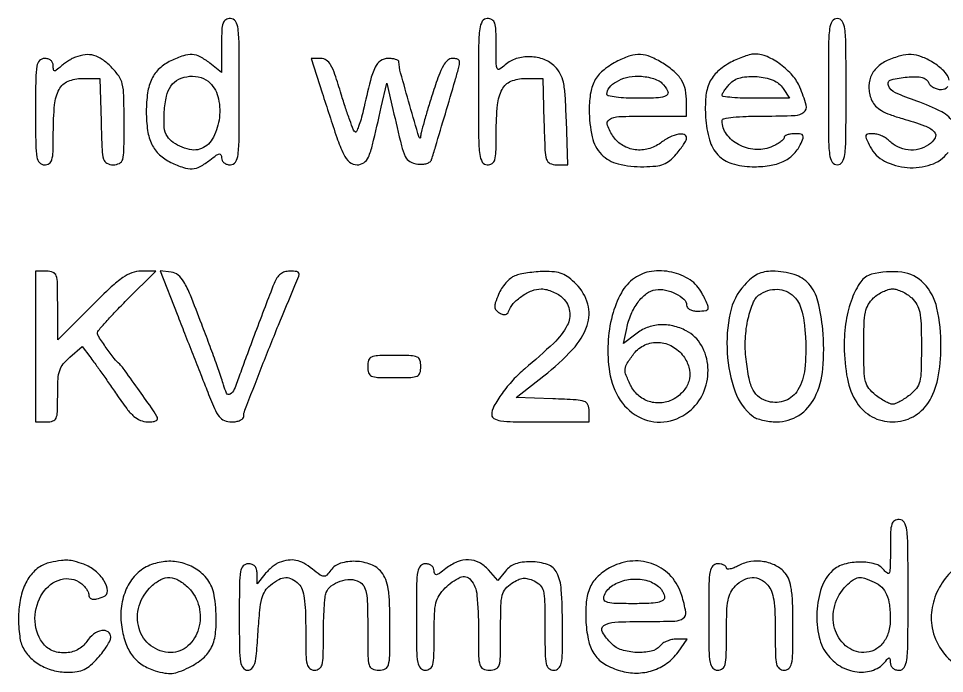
# Model space of a CAD drawing. Extents: x 23 to 201, y 13 to 268.
# Drawn here: x 78.78 to 96.46, y 80.65 to 93.14 of the extents above; entities that cross this region are included whole.
import ezdxf

# ---------------------------------------------------------------- set-up
doc = ezdxf.new("R2010")
doc.units = 0
doc.header["$MEASUREMENT"] = 0

msp = doc.modelspace()

# ---------------------------------------------------------------- linework, layer by layer
for points in [[(82.6542, 92.63086), (82.6542, 92.117119), (82.431291, 92.29246, 0.041992), (82.24618, 92.414423, 0.110268), (82.094174, 92.457968, 0.097459), (81.926686, 92.435226, 0.028459), (81.684657, 92.336823, 0.075834), (81.467843, 92.190254, 0.09388), (81.322993, 91.994795, 0.077128), (81.241803, 91.729137, 0.035679), (81.216, 91.368, 0.035679), (81.241803, 91.006863, 0.077128), (81.322993, 90.741205, 0.09388), (81.467843, 90.545746, 0.075834), (81.684657, 90.399177, 0.028459), (81.926686, 90.300774, 0.097459), (82.094174, 90.278032, 0.110268), (82.24618, 90.321577, 0.041992), (82.431291, 90.44354, -0.010926), (82.55358, 90.53548, -0.109252), (82.612039, 90.560553, -0.356195), (82.642744, 90.543905, -0.097709), (82.6542, 90.48584, 0.119112), (82.666838, 90.433542, 0.107981), (82.702248, 90.39058, 0.095021), (82.756697, 90.362451, 0.071968), (82.8234, 90.3528, 0.259183), (82.918644, 90.405727, 0.109374), (82.968886, 90.548438, 0.028197), (82.989117, 90.862904, 0.001966), (82.9926, 91.7487, 0.001966), (82.989117, 92.634496, 0.028197), (82.968886, 92.948963, 0.109374), (82.918644, 93.091673, 0.259183), (82.8234, 93.1446, 0.127644), (82.733596, 93.121294, 0.188383), (82.682316, 93.059232, 0.071373), (82.659136, 92.928632, 0.008288)], [(87.561, 91.7487, 0.001966), (87.564483, 90.862904, 0.028197), (87.584714, 90.548438, 0.109374), (87.634956, 90.405727, 0.259183), (87.7302, 90.3528, 0.146516), (87.820957, 90.379978, 0.181406), (87.872572, 90.450775, 0.061077), (87.895358, 90.602516, 0.006255), (87.900647, 90.96615, -0.022024), (87.925154, 91.497662, -0.099997), (88.013184, 91.793255, -0.171687), (88.181348, 91.947409, -0.100815), (88.451798, 92.0025), (88.7877, 92.0025), (88.811914, 91.17765, 0.003408), (88.831688, 90.631042, 0.060276), (88.860388, 90.456948, 0.216521), (88.925956, 90.380703, 0.10895), (89.052491, 90.3528), (89.268855, 90.3528), (89.239778, 91.196619, 0.006389), (89.217108, 91.676323, 0.036951), (89.183266, 91.927612, 0.070252), (89.123835, 92.091435, 0.074529), (89.02223, 92.228739, 0.106545), (88.814894, 92.362415, 0.082019), (88.550161, 92.41517, 0.082523), (88.284077, 92.379937, 0.110255), (88.072808, 92.260108, -0.036772), (87.965287, 92.176306, -0.456963), (87.921219, 92.188441, -0.108242), (87.901782, 92.271763, -0.003383), (87.8994, 92.623888, 0.008105), (87.894498, 92.926287, 0.070556), (87.871378, 93.058361, 0.188069), (87.820082, 93.121025, 0.128966), (87.7302, 93.1446, 0.259183), (87.634956, 93.091673, 0.109374), (87.584714, 92.948963, 0.028197), (87.564483, 92.634496, 0.001966)], [(94.2444, 91.7487, 0.001966), (94.247883, 90.862904, 0.028197), (94.268114, 90.548438, 0.109374), (94.318356, 90.405727, 0.259183), (94.4136, 90.3528, 0.259183), (94.508844, 90.405727, 0.109374), (94.559086, 90.548438, 0.028197), (94.579317, 90.862904, 0.001966), (94.5828, 91.7487, 0.001966), (94.579317, 92.634496, 0.028197), (94.559086, 92.948963, 0.109374), (94.508844, 93.091673, 0.259183), (94.4136, 93.1446, 0.259183), (94.318356, 93.091673, 0.109374), (94.268114, 92.948963, 0.028197), (94.247883, 92.634496, 0.001966)], [(79.8624, 92.407782, 0.037571), (79.803316, 92.380866, 0.016473), (79.729287, 92.336942, 0.016194), (79.653425, 92.284949, 0.020859), (79.58745, 92.232149, -0.010407), (79.498191, 92.157602, -0.189584), (79.463432, 92.146838, -0.36006), (79.44382, 92.165691, -0.028491), (79.4394, 92.243188, 0.107422), (79.427142, 92.299584, 0.113349), (79.392691, 92.344549, 0.10155), (79.338565, 92.37334, 0.07174), (79.2702, 92.3832, 0.212584), (79.177023, 92.341709, 0.142907), (79.125675, 92.23515, 0.038318), (79.104775, 91.999739, 0.002988), (79.101, 91.368, 0.002988), (79.104775, 90.736261, 0.038318), (79.125675, 90.50085, 0.142907), (79.177023, 90.394291, 0.212584), (79.2702, 90.3528, 0.146516), (79.360957, 90.379978, 0.181406), (79.412572, 90.450775, 0.061077), (79.435358, 90.602516, 0.006255), (79.440647, 90.96615, -0.022024), (79.465154, 91.497662, -0.099997), (79.553184, 91.793255, -0.171687), (79.721348, 91.947409, -0.100815), (79.991798, 92.0025), (80.3277, 92.0025), (80.351914, 91.17765, 0.003515), (80.371558, 90.637873, 0.05794), (80.400093, 90.460104, 0.208284), (80.464023, 90.381947, 0.119183), (80.584564, 90.3528, 0.114512), (80.705021, 90.380754, 0.219144), (80.766409, 90.456162, 0.059615), (80.789356, 90.628055, 0.003406), (80.793, 91.163008, 0.005754), (80.787121, 91.673851, 0.051722), (80.758939, 91.895682, 0.096598), (80.689853, 92.049427, 0.042646), (80.545708, 92.220508, 0.041994), (80.373687, 92.365828, 0.087729), (80.215772, 92.440656, 0.09638), (80.051755, 92.453036, 0.058948)], [(84.575962, 91.72755, 0.002672), (84.856504, 90.871758, 0.032378), (84.986937, 90.551584, 0.103707), (85.100004, 90.405374, 0.17832), (85.242733, 90.3528, 0.147942), (85.372822, 90.392153, 0.147274), (85.459564, 90.497071, 0.040927), (85.538009, 90.736519, 0.002647), (85.704843, 91.450696), (85.81051, 91.914091), (85.927392, 91.408396, 0.002422), (86.090808, 90.716656, 0.047635), (86.162001, 90.510176, 0.164007), (86.250569, 90.415551, 0.094652), (86.400924, 90.368284, 0.041795), (86.496085, 90.365209, 0.064414), (86.576994, 90.379922, 0.082553), (86.635902, 90.410088, 0.158407), (86.666364, 90.452884, 0.003829), (86.741014, 90.697031, 0.000322), (86.928474, 91.328839, 0.000303), (87.116019, 91.963842, 0.00424), (87.1814, 92.19285, 0.035503), (87.200928, 92.289862, 0.168196), (87.189524, 92.344543, 0.205193), (87.148678, 92.374146, 0.055653), (87.067588, 92.3832, 0.179462), (86.973411, 92.348273, 0.086476), (86.890507, 92.247411, 0.042267), (86.802227, 92.055415, 0.00862), (86.681187, 91.701176, 0.004825), (86.59646, 91.429553, 0.006159), (86.523885, 91.177542, 0.004869), (86.467833, 90.965421, 0.050663), (86.454607, 90.876326, -0.845011), (86.42831, 90.873115, -0.002581), (86.249235, 91.486746, -0.003139), (86.074943, 92.110426, -0.053828), (86.041447, 92.31975, 0.256361), (86.026359, 92.344191, 0.055059), (85.978953, 92.364562, 0.044711), (85.912007, 92.378584, 0.029286), (85.833261, 92.3832, 0.155004), (85.69114, 92.338057, 0.128542), (85.588431, 92.216114, 0.049432), (85.496469, 91.960642, 0.006238), (85.360129, 91.389343, -0.013015), (85.317677, 91.221561, -0.023037), (85.272792, 91.086079, -0.021025), (85.230518, 90.988284, -0.444866), (85.203396, 90.98038, -0.163778), (85.174436, 91.015288, -0.004337), (85.102828, 91.205994, -0.008653), (85.023677, 91.434668, -0.00576), (84.940545, 91.699287, 0.007675), (84.820324, 92.076901, 0.048968), (84.738188, 92.260122, 0.11275), (84.655089, 92.350432, 0.151751), (84.549609, 92.3832), (84.364904, 92.3832)], [(90.2259, 92.337841, 0.04835), (89.958992, 92.168035, 0.094013), (89.79304, 91.978857, 0.09074), (89.704433, 91.737338, 0.042687), (89.676, 91.404908, 0.054381), (89.732675, 90.885362, 0.137378), (89.910157, 90.552902, 0.144314), (90.227823, 90.370705, 0.062419), (90.717121, 90.316952, 0.021077), (90.947435, 90.330189, 0.066422), (91.097685, 90.365718, 0.081168), (91.216454, 90.434803, 0.04293), (91.338575, 90.55432, 0.015751), (91.414628, 90.648586, 0.019679), (91.478854, 90.740869, 0.018257), (91.526038, 90.821005, 0.124548), (91.5372, 90.865118, 0.31849), (91.491857, 90.929081, 0.133471), (91.380834, 90.937099, 0.071476), (91.216514, 90.879714, 0.039506), (91.035755, 90.766974, -0.095278), (90.805638, 90.656762, -0.097532), (90.553024, 90.641023, -0.100346), (90.319033, 90.721759, -0.107287), (90.141405, 90.885923, -0.058954), (90.023905, 91.104503, -0.361224), (90.061019, 91.217326, -0.131255), (90.243016, 91.273363, -0.009418), (90.7758, 91.2834), (91.5372, 91.2834), (91.5372, 91.542762, 0.051817), (91.512427, 91.781159, 0.084539), (91.438003, 91.969811, 0.078748), (91.300885, 92.132073, 0.039631), (91.084134, 92.291039, 0.037765), (90.848656, 92.413058, 0.087248), (90.655249, 92.458044, 0.089734), (90.46152, 92.433797, 0.041646)], [(92.38188, 92.310734, 0.061184), (92.128608, 92.133048, 0.10197), (91.974946, 91.923867, 0.087466), (91.90268, 91.647596, 0.035814), (91.898885, 91.258503, 0.054219), (91.972712, 90.828871, 0.120227), (92.13615, 90.541967, 0.130625), (92.403039, 90.376902, 0.069859), (92.788805, 90.316772, 0.039959), (93.118329, 90.338134, 0.071136), (93.37857, 90.414844, 0.085887), (93.573187, 90.547998, 0.090354), (93.70769, 90.736725, 0.017775), (93.760875, 90.861327, 0.212542), (93.758271, 90.912369, 0.255354), (93.719321, 90.939071, 0.025237), (93.60194, 90.945, 0.034728), (93.523981, 90.939579, 0.052877), (93.45819, 90.923164, 0.068935), (93.412978, 90.899175, 0.240833), (93.3984, 90.870664, -0.208074), (93.383092, 90.835472, -0.033695), (93.323846, 90.787283, -0.032352), (93.241801, 90.73689, -0.023358), (93.1446, 90.6912, -0.120543), (92.841209, 90.644487, -0.102247), (92.529811, 90.737732, -0.110119), (92.298002, 90.93863, -0.160702), (92.214, 91.193238, -0.360278), (92.247138, 91.233258, -0.018971), (92.423681, 91.259877, -0.019935), (92.674159, 91.277905, -0.007996), (93.0177, 91.2834, 0.00852), (93.607459, 91.29345, 0.16275), (93.777475, 91.356814, 0.301685), (93.820017, 91.49177, 0.028795), (93.699591, 91.834165, 0.082232), (93.559567, 92.05757, 0.052007), (93.33256, 92.266062, 0.052933), (93.07573, 92.417657, 0.106804), (92.84718, 92.467484, 0.061473), (92.761734, 92.457099, 0.020305), (92.640159, 92.421569, 0.019874), (92.507253, 92.370832, 0.021288)], [(82.433334, 91.91518, -0.146482), (82.595797, 91.613869, -0.089962), (82.605618, 91.207592, -0.094449), (82.474379, 90.840806, -0.184945), (82.235323, 90.650209, -0.116668), (82.088758, 90.639189, -0.055009), (81.904612, 90.689588, -0.054428), (81.731945, 90.780757, -0.097184), (81.619145, 90.894215, -0.131109), (81.560067, 91.067826, -0.034191), (81.560391, 91.365029, -0.035143), (81.602542, 91.664788, -0.100601), (81.686097, 91.856776, -0.126502), (81.835445, 91.984656, -0.094895), (82.045055, 92.042042, -0.094242), (82.262336, 92.01806, -0.122493)], [(91.065857, 91.911857, -0.073415), (91.174027, 91.766218, -0.393552), (91.151041, 91.678974, -0.129463), (91.000074, 91.63131, -0.012082), (90.6066, 91.6218, -0.012456), (90.379558, 91.627457, -0.020518), (90.188359, 91.644876, -0.015665), (90.039918, 91.669321, -0.358316), (90.0144, 91.700357, -0.177468), (90.060831, 91.827053, -0.085567), (90.195185, 91.93965, -0.070878), (90.388626, 92.018101, -0.061017), (90.6066, 92.0448, -0.035266), (90.743158, 92.035156, -0.035206), (90.877084, 92.006417, -0.037655), (90.991393, 91.963775, -0.088499)], [(93.377824, 91.81215), (93.503638, 91.6218), (92.858819, 91.6218, -0.00826), (92.61158, 91.625885, -0.013702), (92.403416, 91.638482, -0.007312), (92.234192, 91.655882, -0.38032), (92.214, 91.678589, -0.128468), (92.222126, 91.709694, -0.019198), (92.25618, 91.765303, -0.020525), (92.30261, 91.829131, -0.016406), (92.35759, 91.894042, -0.155645), (92.567258, 92.015884, -0.074564), (92.881221, 92.037505, -0.07444), (93.188342, 91.966015, -0.153552)], [(79.101, 86.8842), (79.101, 85.446), (79.3125, 85.446, 0.07419), (79.434106, 85.464144, 0.225602), (79.49423, 85.519041, 0.089941), (79.519392, 85.638483, 0.007058), (79.524, 85.964907, -0.013317), (79.531975, 86.26429, -0.065009), (79.562774, 86.430615, -0.093229), (79.629832, 86.5537, -0.04407), (79.756559, 86.683645), (79.989117, 86.883477), (80.137597, 86.693489, -0.009495), (80.21726, 86.587467, -0.002162), (80.34798, 86.404776, -0.002237), (80.496874, 86.192768, -0.002174), (80.645289, 85.977429, 0.011556), (80.844103, 85.700243, 0.050168), (80.981171, 85.5518, 0.086389), (81.103939, 85.476087, 0.092511), (81.242143, 85.448679, 0.024726), (81.349402, 85.452775, 0.110436), (81.409021, 85.471715, 0.248448), (81.429772, 85.505096, 0.148723), (81.419039, 85.55175, 0.022381), (81.313555, 85.717717, 0.002453), (81.052652, 86.086417, 0.001305), (80.775967, 86.471252, 0.055699), (80.708275, 86.5458, -0.047212), (80.603281, 86.657565, -0.011524), (80.45282, 86.86102, -0.00688), (80.307171, 87.073932, -0.147608), (80.2854, 87.146071, -0.179684), (80.301879, 87.190446, -0.004346), (80.448716, 87.357918, -0.008939), (80.628304, 87.552086, -0.005893), (80.841368, 87.769162), (81.397336, 88.3224), (81.11819, 88.3224, 0.086733), (80.942865, 88.291757, 0.065901), (80.769295, 88.201906, 0.036026), (80.547165, 88.021796, 0.007282), (80.181522, 87.668735), (79.524, 87.015069), (79.524, 87.668735, 0.004741), (79.519979, 88.092755, 0.073623), (79.496007, 88.235883, 0.227785), (79.434976, 88.299986, 0.090751), (79.3125, 88.3224), (79.101, 88.3224)], [(81.804893, 87.502749, -0.000027), (81.947418, 87.14023, -0.000019), (82.105995, 86.736775, -0.00002), (82.256463, 86.353861, -0.000043), (82.37159, 86.060777, 0.008266), (82.518453, 85.704245, 0.062482), (82.610661, 85.547618, 0.134577), (82.708242, 85.473993, 0.093444), (82.84455, 85.447427, 0.042386), (82.934295, 85.454495, 0.063801), (83.009391, 85.476965, 0.084874), (83.059855, 85.510571, 0.206343), (83.0772, 85.550811, -0.09279), (83.099343, 85.669103, -0.000932), (83.411647, 86.469632, -0.003405), (83.740123, 87.290514, -0.00426), (84.056558, 88.04745, 0.009418), (84.129014, 88.22592, 0.176277), (84.130079, 88.285579, 0.292576), (84.091935, 88.315825, 0.025293), (83.962037, 88.3224, 0.065242), (83.858714, 88.30886, 0.098548), (83.777535, 88.268937, 0.089649), (83.712712, 88.197724, 0.046184), (83.658227, 88.08975, 0.002172), (83.48502, 87.644093, 0.001614), (83.297486, 87.150535, 0.001615), (83.125514, 86.688975, 0.004236), (83.00597, 86.356282, -0.014088), (82.896856, 86.070442, -0.150883), (82.81853, 85.97599, -0.445737), (82.751555, 85.993782, -0.056718), (82.692401, 86.151311, 0.022536), (82.655273, 86.275293, 0.002127), (82.54931, 86.574572, 0.00272), (82.419447, 86.930354, 0.002138), (82.274964, 87.314561, 0.004951), (82.057871, 87.867913, 0.036755), (81.933056, 88.121585, 0.087616), (81.823496, 88.250213, 0.143005), (81.692828, 88.306449), (81.478505, 88.332799)], [(88.255471, 88.233877, 0.07931), (88.172799, 88.184323, 0.038287), (88.084365, 88.097742, 0.036725), (88.004033, 87.991198, 0.043474), (87.945167, 87.879689, 0.014597), (87.883342, 87.720123, 0.099662), (87.87148, 87.637017, 0.179361), (87.896616, 87.579472, 0.072852), (87.965289, 87.526332, 0.046632), (88.027578, 87.498521, 0.119851), (88.076375, 87.494208, 0.164455), (88.112206, 87.512697, 0.112133), (88.136176, 87.552228, -0.104698), (88.224914, 87.703546, -0.0569), (88.387933, 87.845976, -0.056463), (88.581208, 87.949466, -0.094985), (88.761352, 87.984, -0.061674), (88.865326, 87.971126, -0.039107), (88.981188, 87.932144, -0.038865), (89.09072, 87.875062, -0.056883), (89.175731, 87.807469, -0.157793), (89.302326, 87.55972, -0.165299), (89.256519, 87.290037, -0.078438), (88.998125, 86.951854, -0.016995), (88.447439, 86.4612, 0.033764), (88.219347, 86.243832, 0.029703), (88.011888, 85.988634, 0.029044), (87.857223, 85.744724, 0.127445), (87.8148, 85.58099, 0.279205), (87.857552, 85.510398, 0.084615), (87.981755, 85.470218, 0.031764), (88.22707, 85.450416, 0.00426), (88.7454, 85.446), (89.676, 85.446), (89.676, 85.654079, 0.103541), (89.650925, 85.773869, 0.212098), (89.581492, 85.83728, 0.06719), (89.426178, 85.866815, 0.004628), (88.978861, 85.886729), (88.281722, 85.9113), (88.811242, 86.326872, 0.038765), (89.360975, 86.83176, 0.103084), (89.635898, 87.285284, 0.154057), (89.649808, 87.696581, 0.129083), (89.428708, 88.075108, 0.032869), (89.285838, 88.200334, 0.069679), (89.158025, 88.272641, 0.067871), (89.013094, 88.308134, 0.02983), (88.815358, 88.317038, 0.0178), (88.660994, 88.309275, 0.015404), (88.499892, 88.290397, 0.015672), (88.354934, 88.2642, 0.042915)], [(90.540341, 88.190364, 0.115307), (90.290272, 87.911036, 0.060323), (90.116148, 87.475194, 0.053819), (90.035505, 86.948918, 0.048361), (90.064264, 86.39775, 0.109942), (90.270637, 85.862152, 0.138849), (90.672262, 85.518286, 0.152818), (91.16421, 85.454543, 0.140718), (91.623403, 85.67865, 0.117121), (91.874436, 86.042468, 0.108699), (91.944134, 86.490732, 0.115115), (91.819275, 86.906836, 0.144189), (91.529485, 87.18429, 0.061699), (91.276165, 87.277911, 0.073397), (91.02243, 87.299335, 0.076407), (90.781633, 87.246797, 0.074935), (90.565953, 87.124186), (90.333288, 86.941171), (90.391846, 87.229936, -0.050332), (90.475859, 87.500902, -0.060159), (90.608919, 87.732541, -0.069335), (90.772005, 87.897388, -0.127146), (90.944963, 87.970389, -0.091275), (91.130368, 87.963786, -0.061805), (91.330118, 87.892882, -0.066513), (91.486853, 87.786256, -0.213296), (91.5372, 87.673604, 0.176265), (91.553122, 87.629842, 0.096212), (91.598075, 87.59341, 0.073424), (91.666181, 87.569116, 0.049056), (91.7487, 87.561, 0.029822), (91.902233, 87.570166, 0.315639), (91.946462, 87.609806, 0.168832), (91.938311, 87.686467, 0.009202), (91.829248, 87.907236, 0.129464), (91.603757, 88.156811, 0.090829), (91.252824, 88.304106, 0.08923), (90.866488, 88.318887, 0.118365)], [(92.640795, 88.059122, 0.134299), (92.367393, 87.525062, 0.067493), (92.312961, 86.763648, 0.067996), (92.4624, 86.023394, 0.14539), (92.799843, 85.554441, 0.080144), (92.87311, 85.514571, 0.027762), (92.98906, 85.480864, 0.026748), (93.123133, 85.45731, 0.028036), (93.256858, 85.448691, 0.145828), (93.680421, 85.571086, 0.134898), (93.983294, 85.908368, 0.094626), (94.139768, 86.463302, 0.044673), (94.137419, 87.21036, 0.039803), (94.044022, 87.748016, 0.115565), (93.870351, 88.080255, 0.142255), (93.59206, 88.261157, 0.073581), (93.17815, 88.3224, 0.04581), (93.022856, 88.308142, 0.068221), (92.893485, 88.265364, 0.062259), (92.772249, 88.185945, 0.0316)], [(95.067647, 88.263774, 0.177588), (94.864114, 88.122599, 0.063024), (94.695717, 87.80457, 0.05232), (94.582641, 87.373516, 0.039316), (94.546656, 86.8842, 0.046434), (94.607463, 86.265605, 0.095412), (94.787783, 85.815494, 0.127104), (95.080753, 85.544386, 0.124083), (95.4711, 85.446, 0.124083), (95.861447, 85.544386, 0.127104), (96.154417, 85.815494, 0.095412), (96.334737, 86.265605, 0.046434), (96.395544, 86.8842, 0.054978), (96.318213, 87.620357, 0.138833), (96.066829, 88.091186, 0.171689), (95.646749, 88.301633, 0.095105)], [(93.615524, 87.808586, -0.077538), (93.690768, 87.693938, -0.044919), (93.745275, 87.537995, -0.03325), (93.783353, 87.328738, -0.014271), (93.807469, 87.045663, -0.040681), (93.792824, 86.457002, -0.105722), (93.6614, 86.056191, -0.170467), (93.424144, 85.854072, -0.15467), (93.101804, 85.834384, -0.095285), (92.928077, 85.915303, -0.114544), (92.809944, 86.050866, -0.073044), (92.730395, 86.273703, -0.020071), (92.672023, 86.642654, -0.041975), (92.659113, 87.035215, -0.043202), (92.712384, 87.420547, -0.046627), (92.815574, 87.735181, -0.159582), (92.956757, 87.894026, -0.074393), (93.132656, 87.964118, -0.090158), (93.30975, 87.973131, -0.092842), (93.474669, 87.919551, -0.084185)], [(95.835848, 87.811504, -0.074793), (95.935149, 87.68654, -0.081301), (95.989791, 87.541333, -0.042453), (96.014959, 87.319183, -0.00699), (96.021, 86.887045, -0.006075), (96.015361, 86.42292, -0.052951), (95.988649, 86.218767, -0.107577), (95.924824, 86.08672, -0.06), (95.798091, 85.95974, -0.020634), (95.705114, 85.892623, -0.022951), (95.610087, 85.835906, -0.023085), (95.525378, 85.795399, -0.100305), (95.4711, 85.7844, -0.100305), (95.416822, 85.795399, -0.023085), (95.332113, 85.835906, -0.022951), (95.237086, 85.892623, -0.020634), (95.144109, 85.95974, -0.06), (95.017376, 86.08672, -0.107577), (94.953551, 86.218767, -0.052951), (94.926839, 86.42292, -0.006075), (94.9212, 86.887045, -0.00699), (94.927241, 87.319183, -0.042453), (94.952409, 87.541333, -0.081301), (95.007051, 87.68654, -0.074793), (95.106352, 87.811504, -0.042244), (95.190442, 87.877523, -0.034865), (95.289872, 87.933329, -0.036173), (95.389, 87.971713, -0.074417), (95.4711, 87.984, -0.074417), (95.5532, 87.971713, -0.036173), (95.652328, 87.933329, -0.034865), (95.751758, 87.877523, -0.042244)], [(91.476365, 86.701215, -0.091766), (91.580359, 86.489315, -0.114918), (91.590047, 86.27117, -0.113743), (91.502181, 86.06954, -0.08855), (91.327795, 85.904893, -0.104745), (91.098792, 85.815726, -0.104578), (90.853164, 85.826988, -0.104838), (90.633595, 85.93663, -0.105768), (90.478229, 86.125644, -0.022361), (90.382787, 86.332367, -0.118855), (90.364164, 86.454577, -0.121865), (90.403538, 86.570318, -0.024022), (90.531702, 86.750419, -0.120097), (90.740811, 86.914469, -0.120129), (91.001929, 86.963895, -0.115559), (91.264434, 86.887803, -0.105212)], [(85.446, 86.5035, 0.072846), (85.463793, 86.382017, 0.224968), (85.51791, 86.321962, 0.091609), (85.635354, 86.296674, 0.007344), (85.9536, 86.292, 0.007344), (86.271846, 86.296674, 0.091609), (86.38929, 86.321962, 0.224968), (86.443407, 86.382017, 0.072846), (86.4612, 86.5035, 0.072846), (86.443407, 86.624983, 0.224968), (86.38929, 86.685038, 0.091609), (86.271846, 86.710326, 0.007344), (85.9536, 86.715, 0.007344), (85.635354, 86.710326, 0.091609), (85.51791, 86.685038, 0.224968), (85.463793, 86.624983, 0.072846)], [(95.4288, 83.01873, -0.004031), (95.426084, 82.681827, -0.067945), (95.409287, 82.572028, -0.495668), (95.371889, 82.557825, -0.0958), (95.309619, 82.61565, 0.169681), (95.136694, 82.734786, 0.068512), (94.848639, 82.772532, 0.066166), (94.545987, 82.730296, 0.116718), (94.326063, 82.609242, 0.127277), (94.114338, 82.287514, 0.069742), (94.024835, 81.821095, 0.069012), (94.066876, 81.341707, 0.116097), (94.244038, 80.980904, 0.099434), (94.510842, 80.762943, 0.106601), (94.834594, 80.67182, 0.118215), (95.141289, 80.725532, 0.144329), (95.364055, 80.911415, -0.073354), (95.389873, 80.939967, -0.36589), (95.409859, 80.93972, -0.18454), (95.423586, 80.914107, -0.029567), (95.427505, 80.85645, 0.096277), (95.439906, 80.795494, 0.116288), (95.473958, 80.748218, 0.107116), (95.528055, 80.71855, 0.072179), (95.598, 80.7084, 0.263491), (95.693476, 80.762468, 0.106183), (95.743562, 80.909325, 0.027391), (95.763739, 81.232567, 0.001893), (95.7672, 82.1466, 0.001893), (95.763739, 83.060633, 0.027391), (95.743562, 83.383875, 0.106183), (95.693476, 83.530732, 0.263491), (95.598, 83.5848, 0.137521), (95.507658, 83.559473, 0.185507), (95.456272, 83.492891, 0.065632), (95.433505, 83.351254, 0.007075)], [(79.386464, 82.765073, 0.1093), (79.160609, 82.666511, 0.08708), (78.975486, 82.474777, 0.074933), (78.846065, 82.203084, 0.053833), (78.783341, 81.872301, 0.020847), (78.776202, 81.685263, 0.018638), (78.78413, 81.491119, 0.019035), (78.804416, 81.31725, 0.053738), (78.836, 81.199274, 0.091119), (78.966221, 80.98721, 0.074389), (79.171944, 80.81747, 0.070038), (79.430967, 80.707497, 0.065508), (79.716353, 80.669945, 0.036474), (79.896409, 80.683098, 0.074525), (80.031649, 80.724134, 0.070261), (80.153867, 80.804851, 0.029414), (80.294058, 80.944307, 0.020792), (80.387899, 81.058558, 0.024044), (80.467189, 81.17496, 0.024079), (80.52406, 81.278629, 0.113889), (80.5392, 81.344235, 0.255112), (80.486964, 81.439951, 0.191626), (80.367035, 81.463388, 0.114033), (80.210144, 81.394685, 0.087956), (80.08168, 81.2583, -0.131713), (79.904441, 81.100057, -0.110262), (79.659252, 81.03816, -0.111397), (79.413053, 81.086591, -0.136761), (79.232697, 81.234824, -0.158044), (79.090518, 81.698523, -0.140927), (79.237945, 82.18198, -0.180901), (79.585339, 82.438944, -0.236318), (79.96815, 82.367233, -0.037549), (80.0248, 82.317108, -0.038672), (80.07271, 82.259536, -0.04167), (80.105927, 82.203292, -0.11302), (80.1162, 82.158423, 0.157388), (80.135849, 82.097547, 0.199565), (80.185694, 82.066821, 0.102855), (80.272726, 82.070874, 0.028729), (80.403288, 82.112548, 0.3291), (80.473602, 82.222607, 0.122266), (80.41405, 82.408085, 0.081552), (80.242349, 82.605142, 0.089205), (80.021546, 82.729628, 0.015399), (79.840521, 82.786546, 0.054575), (79.720599, 82.806489, 0.050523), (79.594581, 82.800788, 0.011895)], [(81.216, 82.678187, 0.099793), (80.984998, 82.495096, 0.078745), (80.819393, 82.221617, 0.07225), (80.736462, 81.88719, 0.063458), (80.746513, 81.527294, 0.04759), (80.825457, 81.217832, 0.078223), (80.954966, 80.981335, 0.085938), (81.140722, 80.810972, 0.070027), (81.386274, 80.698083, 0.028006), (81.569794, 80.654125, 0.069146), (81.707811, 80.648459, 0.065935), (81.846016, 80.680632, 0.023678), (82.031919, 80.760935, 0.062255), (82.300396, 80.93662, 0.105303), (82.463944, 81.148585, 0.090542), (82.541442, 81.432191, 0.037016), (82.546315, 81.833097, 0.018196), (82.52131, 82.086836, 0.048594), (82.479605, 82.263574, 0.063135), (82.412565, 82.400624, 0.053514), (82.310131, 82.52525, 0.080498), (82.073517, 82.69248, 0.079095), (81.794773, 82.777711, 0.077949), (81.499754, 82.772783, 0.074888)], [(83.754, 82.764232, 0.062452), (83.695148, 82.73425, 0.02385), (83.62144, 82.678957, 0.023174), (83.546211, 82.610591, 0.026308), (83.480931, 82.538261), (83.334762, 82.3581), (83.332881, 82.54845, 0.056789), (83.322156, 82.63497, 0.124473), (83.291287, 82.693621, 0.136256), (83.238433, 82.727337, 0.07438), (83.1618, 82.7388, 0.212584), (83.068623, 82.697309, 0.142907), (83.017275, 82.59075, 0.038318), (82.996375, 82.355339, 0.002988), (82.9926, 81.7236, 0.003224), (82.996547, 81.111362, 0.035215), (83.017027, 80.866072, 0.12037), (83.064497, 80.751657, 0.238874), (83.149875, 80.7084, 0.197642), (83.234372, 80.743158, 0.131042), (83.288056, 80.834847, 0.046034), (83.322096, 81.025052, 0.005694), (83.353131, 81.445426, -0.007971), (83.385053, 81.852545, -0.040552), (83.424656, 82.076212, -0.074269), (83.486549, 82.220757, -0.084525), (83.585929, 82.333726, -0.044963), (83.746, 82.441086, -0.117324), (83.8788, 82.47746, -0.135861), (84.001473, 82.44792, -0.06987), (84.128657, 82.352057, -0.114336), (84.193124, 82.248707, -0.0454), (84.233005, 82.085239, -0.028773), (84.255277, 81.841246, -0.008375), (84.2616, 81.463757, 0.00454), (84.265763, 81.005261, 0.050594), (84.287488, 80.82397, 0.169159), (84.339079, 80.740852, 0.171694), (84.4308, 80.7084, 0.156644), (84.521968, 80.73768, 0.177289), (84.573508, 80.813285, 0.056476), (84.595634, 80.976709, 0.005436), (84.6, 81.378281, -0.007382), (84.603939, 81.645059, -0.009207), (84.615815, 81.892597, -0.007724), (84.632747, 82.09912, -0.067391), (84.653838, 82.188461, -0.138874), (84.750591, 82.317764, -0.083047), (84.921501, 82.408205, -0.081352), (85.116365, 82.439382, -0.122533), (85.282339, 82.397436, -0.132606), (85.369523, 82.315386, -0.092729), (85.418214, 82.188771, -0.039976), (85.440865, 81.968093, -0.005594), (85.446, 81.509123, 0.003427), (85.449637, 80.978458, 0.061209), (85.472736, 80.809622, 0.222859), (85.534708, 80.735566, 0.109296), (85.6575, 80.7084, 0.113816), (85.780329, 80.736727, 0.220961), (85.842503, 80.813213, 0.058768), (85.865433, 80.988314, 0.003203), (85.869, 81.545028, 0.006937), (85.862711, 81.998258, 0.031477), (85.838801, 82.261206, 0.055), (85.791067, 82.438141, 0.076967), (85.708832, 82.579455, 0.132822), (85.505302, 82.726621, 0.081207), (85.213017, 82.785834, 0.083868), (84.926672, 82.748538, 0.162036), (84.740433, 82.616101, -0.032861), (84.661999, 82.522425, -0.221906), (84.607065, 82.501037, -0.140153), (84.540447, 82.524898, -0.011022), (84.388388, 82.639173, 0.039338), (84.223057, 82.749365, 0.078814), (84.076081, 82.803339, 0.084463), (83.926462, 82.807246, 0.051049)], [(86.937909, 82.64806, -0.010926), (86.81562, 82.55612, -0.109252), (86.757161, 82.531047, -0.356195), (86.726456, 82.547695, -0.097709), (86.715, 82.60576, 0.119112), (86.702362, 82.658058, 0.107981), (86.666952, 82.70102, 0.095021), (86.612503, 82.729149, 0.071968), (86.5458, 82.7388, 0.212584), (86.452623, 82.697309, 0.142907), (86.401275, 82.59075, 0.038318), (86.380375, 82.355339, 0.002988), (86.3766, 81.7236, 0.002988), (86.380375, 81.091861, 0.038318), (86.401275, 80.85645, 0.142907), (86.452623, 80.749891, 0.212584), (86.5458, 80.7084, 0.158578), (86.637042, 80.738084, 0.176312), (86.688592, 80.814631, 0.055664), (86.710663, 80.980307, 0.005305), (86.715, 81.389045, -0.008419), (86.721674, 81.785354, -0.049031), (86.749055, 81.992121, -0.084211), (86.8096, 82.13626, -0.054982), (86.922655, 82.277345, -0.087301), (87.212912, 82.480747, -0.343468), (87.412041, 82.435253, -0.149814), (87.532031, 82.140904, -0.02242), (87.561, 81.49518, 0.003521), (87.564666, 80.97463, 0.062211), (87.587835, 80.808228, 0.223538), (87.649725, 80.735114, 0.107536), (87.7725, 80.7084, 0.104085), (87.895236, 80.73423, 0.224759), (87.95696, 80.805495, 0.064269), (87.980273, 80.967124, 0.003722), (87.984, 81.46785, -0.005607), (87.989275, 81.938223, -0.053038), (88.015059, 82.137922, -0.117697), (88.077071, 82.260394, -0.072059), (88.198966, 82.36815, -0.033585), (88.317518, 82.434915, -0.08452), (88.412547, 82.461944, -0.09096), (88.506869, 82.455051, -0.043316), (88.621966, 82.414214, -0.093039), (88.740356, 82.330927, -0.137124), (88.800899, 82.220007, -0.052249), (88.825359, 82.021632, -0.00457), (88.83, 81.513914, 0.004134), (88.834067, 81.021996, 0.047663), (88.855593, 80.830239, 0.164126), (88.907182, 80.742671, 0.180176), (88.9992, 80.7084, 0.19), (89.091511, 80.744792, 0.158825), (89.142788, 80.837607, 0.044538), (89.163422, 81.04183, 0.003695), (89.165709, 81.57555, 0.014619), (89.143907, 82.249485, 0.100845), (89.058424, 82.567512, 0.195198), (88.881015, 82.723631, 0.084224), (88.564933, 82.777255, 0.02938), (88.396371, 82.767342, 0.057863), (88.265972, 82.736385, 0.06951), (88.162358, 82.681454, 0.066062), (88.075729, 82.599413), (87.931722, 82.421571), (87.752762, 82.622485, 0.090085), (87.574686, 82.761677, 0.113581), (87.372954, 82.814817, 0.105527), (87.156923, 82.775751, 0.069446)], [(90.100177, 82.679398, 0.065639), (89.849381, 82.505142, 0.100841), (89.693805, 82.292423, 0.086026), (89.619152, 82.010477, 0.037243), (89.614184, 81.62102, 0.041587), (89.667908, 81.25265, 0.097903), (89.781484, 81.000447, 0.108005), (89.974286, 80.825351, 0.057823), (90.271125, 80.697528, 0.075289), (90.580159, 80.653726, 0.075809), (90.887535, 80.70359, 0.077263), (91.161169, 80.84134, 0.083048), (91.372337, 81.052891), (91.548722, 81.3006), (91.34182, 81.3006, 0.053712), (91.254872, 81.291233, 0.042879), (91.164758, 81.263323, 0.044327), (91.084966, 81.222324, 0.078871), (91.0296, 81.1737, -0.167453), (90.859968, 81.070572, -0.065052), (90.582512, 81.047072, -0.063528), (90.296844, 81.096788, -0.122153), (90.099, 81.216, -0.062919), (89.930072, 81.433785, -0.398499), (89.958485, 81.55829, -0.136437), (90.165132, 81.626038, -0.011401), (90.7335, 81.639, 0.006674), (91.313792, 81.646746, 0.147039), (91.47279, 81.699203, 0.293175), (91.521687, 81.818239, 0.028254), (91.444714, 82.136785, 0.109777), (91.243367, 82.494838, 0.114565), (90.912031, 82.727262, 0.112589), (90.507316, 82.792304, 0.103179)], [(92.53125, 82.704472, -0.025248), (92.441967, 82.66222, -0.049892), (92.366941, 82.639683, -0.08441), (92.316527, 82.638488, -0.372433), (92.2986, 82.659217, 0.200715), (92.28588, 82.689626, 0.084908), (92.248897, 82.715423, 0.064957), (92.194166, 82.732949, 0.045076), (92.1294, 82.7388, 0.212584), (92.036223, 82.697309, 0.142907), (91.984875, 82.59075, 0.038318), (91.963975, 82.355339, 0.002988), (91.9602, 81.7236, 0.002988), (91.963975, 81.091861, 0.038318), (91.984875, 80.85645, 0.142907), (92.036223, 80.749891, 0.212584), (92.1294, 80.7084, 0.165398), (92.220895, 80.739517, 0.1727), (92.272474, 80.819438, 0.052938), (92.294357, 80.993155, 0.004884), (92.2986, 81.4275, -0.008091), (92.30499, 81.822353, -0.038985), (92.329703, 82.045515, -0.069381), (92.380175, 82.194438, -0.080195), (92.4678, 82.3158, -0.072462), (92.627182, 82.434647, -0.118739), (92.789114, 82.47767, -0.126594), (92.945513, 82.441292, -0.088945), (93.089188, 82.330289, -0.097376), (93.157395, 82.216868, -0.047774), (93.199553, 82.053001, -0.030246), (93.222637, 81.812923, -0.008846), (93.2292, 81.441989, 0.004741), (93.23341, 80.997994, 0.051977), (93.255228, 80.821249, 0.171298), (93.306813, 80.740053, 0.16793), (93.3984, 80.7084, 0.185299), (93.490596, 80.743783, 0.16096), (93.542173, 80.834128, 0.046006), (93.563587, 81.032371, 0.003914), (93.5676, 81.545028, 0.007131), (93.561328, 81.984779, 0.02909), (93.538199, 82.250924, 0.049231), (93.493969, 82.429171, 0.088053), (93.41955, 82.559973, 0.099547), (93.243181, 82.702431, 0.080105), (93.011407, 82.779528, 0.077954), (92.761085, 82.780945, 0.08585)], [(82.023545, 82.277345, -0.137682), (82.223448, 81.921434, -0.127799), (82.216696, 81.502375, -0.143379), (82.012421, 81.17301, -0.184769), (81.682546, 81.0468, -0.164926), (81.305332, 81.174704, -0.160467), (81.078582, 81.507029, -0.14524), (81.081986, 81.936498, -0.131852), (81.317576, 82.313459, -0.06952), (81.496418, 82.438776, -0.131627), (81.667289, 82.47531, -0.124919), (81.839705, 82.42204, -0.059367)], [(91.000387, 82.304939, -0.053164), (91.043938, 82.260191, -0.042762), (91.080767, 82.203995, -0.044274), (91.105949, 82.145447, -0.079591), (91.1142, 82.093941, -0.270432), (91.081718, 82.038278, -0.080178), (90.985577, 82.002712, -0.039434), (90.813414, 81.982741, -0.009164), (90.522, 81.9774, -0.008554), (90.14419, 81.983864, -0.089964), (89.993743, 82.016507, -0.333495), (89.95351, 82.084564, -0.121878), (89.994545, 82.19613, -0.130736), (90.185167, 82.361902, -0.087228), (90.464602, 82.442792, -0.085267), (90.761087, 82.424277, -0.115569)], [(95.121549, 82.390087, -0.089781), (95.262388, 82.292362, -0.094942), (95.356757, 82.153169, -0.071263), (95.410117, 81.955916, -0.029357), (95.427645, 81.678974, -0.073304), (95.391977, 81.429188, -0.09681), (95.285801, 81.225841, -0.108987), (95.122426, 81.093871, -0.116104), (94.922446, 81.0468, -0.179281), (94.574135, 81.175838, -0.151569), (94.364185, 81.510443, -0.132826), (94.366166, 81.942003, -0.129899), (94.584952, 82.317952, -0.035028), (94.717473, 82.433101, -0.128631), (94.819409, 82.474941, -0.115294), (94.9351, 82.463807, -0.025507)]]:
    msp.add_lwpolyline(points, format="xyb", close=True)
for points in [[(96.554205, 91.970752, 0.122108), (96.448484, 92.144728, 0.058606), (96.24153, 92.306898, 0.0444), (96.021709, 92.415491, 0.082406), (95.827478, 92.456009, 0.077525), (95.622648, 92.432656, 0.035484), (95.368298, 92.342912, 0.092047), (95.173762, 92.211611, 0.107786), (95.052188, 92.025548, 0.107477), (95.018929, 91.805319, 0.091071), (95.076331, 91.576593, 0.090387), (95.14729, 91.474592, 0.063187), (95.258517, 91.388891, 0.045271), (95.422234, 91.311855, 0.018119), (95.658118, 91.23549, -0.015997), (96.083473, 91.099778, -0.112304), (96.266107, 90.984125, -0.335367), (96.282299, 90.865315, -0.120339), (96.15829, 90.732528, -0.0852), (95.969311, 90.650381, -0.088322), (95.766184, 90.637388, -0.087399), (95.569311, 90.695424, -0.081272), (95.398459, 90.818227, 0.058729), (95.336939, 90.866774, 0.03899), (95.25681, 90.90776, 0.039043), (95.171476, 90.935738, 0.059765), (95.09427, 90.945, 0.033306), (94.990967, 90.938111, 0.319893), (94.960557, 90.909646, 0.161362), (94.967253, 90.854467, 0.00913), (95.044456, 90.698246, 0.15473), (95.318516, 90.423571, 0.101265), (95.752132, 90.299983, 0.099946), (96.204392, 90.356086, 0.146441), (96.530085, 90.585403, 0.099154)], [(96.647083, 91.140711, 0.136918), (96.409792, 91.363013, 0.037272), (95.933272, 91.56794, -0.022235), (95.523612, 91.729711, -0.193776), (95.390434, 91.867763, -0.447274), (95.443423, 91.97565, -0.050268), (95.746824, 92.028552, -0.01956), (95.921619, 92.034333, -0.061537), (96.037803, 92.019265, -0.100798), (96.112972, 91.982693, -0.138541), (96.157725, 91.922802, 0.112278), (96.191487, 91.872382, 0.066039), (96.250588, 91.829717, 0.060874), (96.32468, 91.800827, 0.062628), (96.402831, 91.791, 0.214819), (96.527803, 91.84729, 0.262655)], [(96.607871, 82.601605, 0.082127), (96.365134, 82.291074, 0.078393), (96.226576, 81.903226, 0.093293), (96.226343, 81.515168, 0.103161), (96.397076, 81.10104, 0.107833), (96.717026, 80.797353, 0.10905)]]:
    msp.add_lwpolyline(points, format="xyb")

doc.saveas('drawing.dxf')
